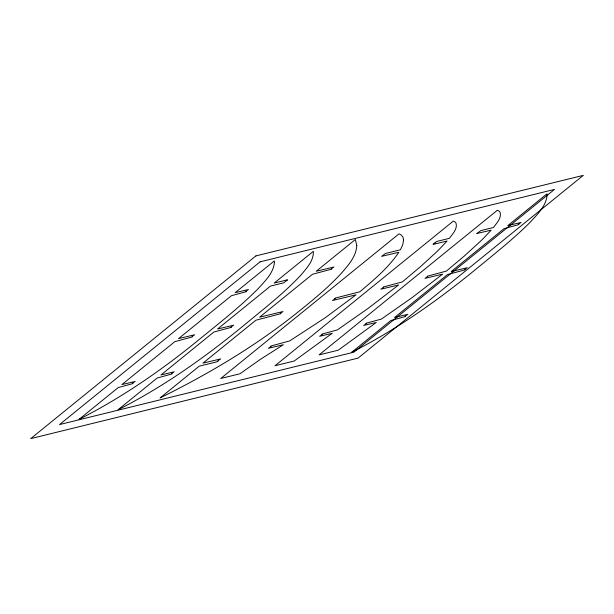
<?xml version="1.0" encoding="UTF-8"?>
<svg xmlns="http://www.w3.org/2000/svg" width="614" height="614" viewBox="0 0 614 614"><rect width="100%" height="100%" fill="white"/><g stroke="black" fill="none" stroke-linecap="round" stroke-linejoin="round"><path stroke-width="0.92" d="M435.119 242.522L436.945 241.394L449.364 238.332C452.587 233.949 457.76 228.922 456.002 223.12A68.338 15.258 -25.5 0 0 453.309 221.094L275.034 365.737L294.167 361.032L332.205 333.31L319.61 336.295L322.358 334.453L321.851 334.384L322.212 334.008L337.339 329.933L368.162 308.358L398.586 284.965L380.872 289.186L383.635 287.36L383.136 287.36L383.428 286.961L402.331 281.926L420.452 266.683L435.963 252.523A315.634 70.464 -25.5 0 0 439.724 248.823L447.084 241.003L433.469 244.357C431.442 244.303 436.853 242.476 435.157 242.568M287.007 279.923L274.212 283.069L313.34 251.326C313.892 260.889 306.394 268.487 300.722 275.31C284.159 293.024 264.926 307.952 246.298 323.378C206.527 356.281 164.237 386.429 118.08 409.753L157.199 378.009L171.728 374.026L172.004 373.673L171.506 373.642L174.184 371.8L160.945 374.97L213.833 332.059L231.186 327.377L231.44 326.986L230.956 326.993L233.658 325.174L217.579 329.02L270.467 286.109L283.676 282.831L287.49 279.976L286.991 279.93M356.772 245.5C356.266 256.345 348.46 265.01 341.76 272.854C328.006 287.836 312.173 300.707 296.339 313.386C254.419 346.78 208.077 374.21 160.1 397.926L199.228 366.174L216.527 361.922L218.239 361.063L217.955 360.725L220.672 358.914L202.973 363.143L255.861 320.232L280.583 313.739L280.844 313.363L280.352 313.355L283.046 311.528L259.607 317.192L312.495 274.281L331.491 269.178L331.737 268.84L331.222 268.825L333.947 267.013L316.233 271.242L355.36 239.498L356.772 245.5M274.427 262.454C273.483 273.115 264.956 281.066 258.225 288.611C239.921 307.023 219.375 322.995 199.312 339.404C161.989 369.927 122.117 397.519 79.06 419.354L118.18 387.603L132.708 383.627L132.985 383.266L132.486 383.236L135.203 381.455L121.925 384.571L174.813 341.653L192.167 336.979L192.443 336.625L192.013 336.579L194.638 334.768L178.559 338.621L231.447 295.71L245.976 291.727L246.252 291.366L245.815 291.328L248.424 289.501L235.193 292.671L274.312 260.927L274.427 262.454M547.074 195.39C545.915 206.956 536.367 215.361 528.984 223.458C513.772 238.462 497.079 251.847 480.57 265.386C440.576 298.45 398.133 328.866 351.699 352.282L390.826 320.539L405.355 316.555L405.631 316.202L405.125 316.172L407.803 314.33L394.572 317.499L447.46 274.588L464.813 269.914L465.074 269.538L464.652 269.515L467.277 267.704L451.206 271.549L504.094 228.638L518.615 224.655L518.891 224.302L518.393 224.271L521.071 222.437L507.832 225.607L546.959 193.855L547.074 195.39M403.598 240.02L402.861 244.188A177.592 39.649 -25.5 0 1 401.656 247.219L400.32 249.798L385.454 253.482L381.601 256.368L398.824 252.285C388.439 267.773 373.934 279.9 359.789 291.796L335.275 298.089L334.707 298.604L335.221 298.673L332.473 300.522L356.043 294.827L325.228 317.753L289.678 340.916L271.02 345.974L270.597 346.442L271.104 346.465L268.356 348.307L283.353 344.73L260.282 359.428L239.982 373.757L220.741 378.493L399.008 233.85A90.458 20.193 -25.5 0 1 401.119 234.939L402.976 237.111L403.598 240.02M476.917 233.481L491.139 230.173L483.778 237.986A315.634 70.464 -25.5 0 1 480.018 241.686L464.506 255.846L446.386 271.089L427.421 276.17L427.19 276.523L427.689 276.523L424.942 278.372L442.64 274.128L412.217 297.521L381.394 319.096L366.266 323.171L365.906 323.593L366.412 323.616L363.665 325.458L376.259 322.473L338.222 350.195L319.088 354.9L497.355 210.257A68.338 15.258 -25.5 0 1 500.057 212.283C501.822 218.077 496.634 223.112 493.418 227.495L480.777 230.626L476.917 233.481M255.923 255.892L30.7 438.634L358.077 358.108L583.3 175.366L255.923 255.892M260.121 261.825L59.512 424.589L353.879 352.175L554.488 189.411L260.121 261.825"/></g></svg>
